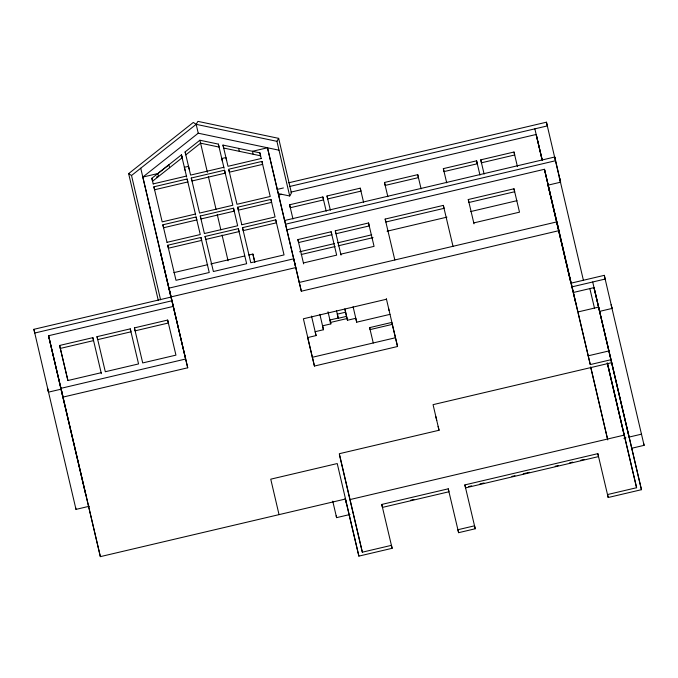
<?xml version="1.0" encoding="UTF-8"?>
<svg xmlns="http://www.w3.org/2000/svg" width="678" height="678" viewBox="0 0 678 678"><rect width="100%" height="100%" fill="white"/><g stroke="black" fill="none" stroke-linecap="round" stroke-linejoin="round"><path stroke-width="1.02" d="M160.576 299.786L131.524 175.509L196.171 124.337L197.9 121.362L278.658 138.354L291.438 193.018L289.709 195.984L279.15 193.764M289.709 195.984L276.929 141.329L278.658 138.354M158.262 300.312L128.642 173.627L193.289 122.447L196.171 124.337L276.929 141.329M345.526 499L100.361 556.638L48.553 335.729L60.986 389.206L48.519 392.13L33.9 329.313L171.026 297.083L173.212 306.422L48.553 335.729L63.054 397.088L187.721 367.79L142.821 177.077L198.239 133.202L279.005 150.194M158.686 172.873L181.424 154.847L182.119 157.804L152.558 181.212L151.872 178.255L168.89 164.779L169.576 167.737M218.367 144.109L219.053 147.067L200.595 143.177L185.814 154.881L185.119 151.923L199.9 140.227L218.367 144.109L224.071 168.288M142.821 177.077L157.821 173.551L158.508 176.5L156.508 176.975M171.136 296.879L295.803 267.573L267.479 147.77L252.496 151.296L253.182 154.245L260.598 155.813L259.911 152.855L222.986 145.084L223.672 148.033L253.182 154.245M153.203 183.891L186.442 176.077M223.842 167.28L190.603 175.094L185.119 151.923M261.242 158.491L228.003 166.305L222.986 145.084M187.136 178.992L187.823 181.95L154.584 189.764L153.889 186.806L187.136 178.992L195.645 215.011M191.289 178.017L224.537 170.203L232.825 205.264L199.578 213.078L191.289 178.017L191.984 180.975L225.223 173.161L224.537 170.203M261.937 161.415L228.689 169.229L236.978 204.29L270.225 196.476L261.937 161.415L262.623 164.364L229.384 172.178L228.918 170.212M288.718 182.789L546.451 122.201L547.324 125.913L289.591 186.501M284.591 220.672L277.226 189.408L283.404 187.95M195.425 214.062L162.178 221.876L153.889 186.806M278.531 195.044L281.624 194.315M290.887 192.137L536.171 134.473L542.222 160.11L536.171 134.473M196.112 216.977L196.806 219.935L163.567 227.749L162.873 224.799L196.112 216.977L200.264 234.546L167.017 242.326M233.512 208.188L234.207 211.146L200.959 218.96L200.273 216.002L233.512 208.188L237.656 225.757L204.417 233.537M270.912 199.4L271.607 202.349L238.359 210.163L237.673 207.214L270.912 199.4L275.056 216.96L241.817 224.749M322.847 196.959L323.542 199.917L290.294 207.731L289.608 204.773L322.847 196.959L326.211 211.189M360.247 188.17L360.942 191.128L327.694 198.942L327.008 195.984L360.247 188.17L363.611 202.4M417.733 174.653L418.419 177.611L385.18 185.425L384.485 182.475L417.733 174.653L421.097 188.882M476.6 160.822L477.287 163.771L444.048 171.585L443.353 168.636L476.6 160.822L479.965 175.043M514 152.025L514.687 154.982L481.448 162.796L480.753 159.839L514 152.025L517.45 166.669M167.712 245.25L200.951 237.436L209.239 272.497L176 280.311L167.712 245.25L168.398 248.207L201.646 240.393L200.951 237.436M205.103 236.461L238.351 228.647L246.639 263.708L213.392 271.522L205.103 236.461L205.798 239.41L239.037 231.596L238.351 228.647M242.504 227.664L275.751 219.85L284.04 254.92L250.792 262.733L242.504 227.664L243.199 230.622L276.438 222.808L275.751 219.85M285.514 224.206L555.613 160.711L554.74 157.008L284.641 220.503L286.938 230.351M331.135 231.766L331.83 234.724L298.583 242.538L297.896 239.58L331.135 231.766L336.661 255.14L303.422 262.954M368.535 222.977L369.23 225.927L335.983 233.741L335.296 230.791L368.535 222.977L374.061 246.351L340.822 254.165M443.336 205.392L444.022 208.349L385.85 222.02L385.155 219.07L443.336 205.392L453.006 246.3M513.975 188.781L514.67 191.738L468.956 202.485L468.269 199.527L513.975 188.781L519.501 212.163L473.795 222.909M173.873 272.632L207.731 264.674M210.807 263.945L244.673 255.987M248.775 255.021L252.877 254.064L254.792 262.149M554.74 157.008L560.604 182.196L548.138 185.128L544.459 169.28L286.819 229.842L301.329 291.209L558.96 230.647L544.459 169.28L575.885 303.71M299.557 251.792L334.601 243.546M337.644 242.834L371.697 234.825M387.062 231.215L446.929 217.146M470.447 211.612L517.009 200.671M301.244 254.504L335.101 246.546M338.186 245.826L373.07 237.622M171.898 300.786L34.773 333.025L33.9 329.313M299.252 282.446L556.892 221.876L590.275 364.578L611.056 359.696L641.447 489.694L608.2 497.508L597.843 453.65L464.871 484.906L465.557 487.863L598.53 456.599L597.843 453.65M101.158 372.714L67.91 380.528L59.622 345.466L92.869 337.652L101.369 373.663M97.022 336.669L130.269 328.855L138.558 363.925L105.31 371.739L97.022 336.669L97.717 339.627L130.956 331.813L130.269 328.855M134.422 327.881L167.661 320.067L175.949 355.128L142.711 362.942L134.422 327.881L135.108 330.839L168.356 323.016L167.661 320.067M60.317 348.416L93.556 340.602L92.869 337.652M386.494 299.235L303.388 318.779L314.439 366.044L397.545 346.509L386.35 298.693M389.952 314.372L356.704 322.186L355.789 318.287L347.475 320.245L346.551 316.346L338.246 318.296L336.559 310.846M330.194 322.508L347.712 318.389M328.008 311.77L330.856 323.889L322.542 325.838L323.465 329.737L315.151 331.695L316.075 335.585L307.761 337.542M392.257 324.389L370.095 329.601L369.629 327.627L391.791 322.423L397.545 346.509M571.054 283.158L604.293 275.344L605.166 279.056L571.927 286.87L573.02 291.565M611.056 359.696L594.013 287.616L573.241 292.506L577.842 311.982L598.623 307.1L641.447 489.694M395.477 337.746L312.372 357.281L314.439 366.044M641.481 434.166L629.015 437.098L599.538 311.388L612.005 308.456L604.293 275.344M588.207 355.814L608.98 350.933M611.742 362.654L433.064 404.656L439.047 430.259L339.322 453.709L362.34 552.189L391.435 545.349L392.121 548.307L358.882 556.121L345.238 498.372L346.45 503.525M75.572 507.542L76.004 509.381L89.411 506.229M339.381 454.548L349.907 499.593L624.167 435.123L636.6 487.719L607.513 494.559L608.2 497.508M623.879 438.31L625.93 437.827M448.251 488.813L448.938 491.77L382.451 507.398L381.765 504.44L448.251 488.813L458.608 532.679L475.227 528.772L474.541 525.814L457.921 529.721L458.608 532.679M336.161 515.797L336.602 517.636L350.001 514.483M410.834 500.186L413.927 499.457M468.574 486.609L471.668 485.88M479.914 483.948L484.041 482.973M511.882 476.431L514.966 475.702M523.221 473.761L529.408 472.312M555.18 466.252L558.274 465.523M569.613 462.862L572.707 462.133M580.953 460.192L584.046 459.464M632.015 448.192L644.1 445.344L611.132 304.753M128.642 173.627L131.524 175.509M611.573 306.617L612.005 308.456M643.659 443.514L644.1 445.344M599.31 310.058L594.013 287.616M589.86 288.599L594.462 308.075M546.451 122.201L583.436 280.438M548.044 184.713L549.985 192.916M578.08 313.007L590.275 364.578M480.753 159.839L484.117 174.068M468.269 199.527L473.998 223.825M443.353 168.636L446.717 182.865M464.871 484.906L475.227 528.772M384.485 182.475L387.85 196.696M435.827 416.563L436.742 420.453M438.124 426.369L439.047 430.259M385.155 219.07L394.825 259.979M388.57 308.524L389.028 310.473M369.629 327.627L373.264 343.009M335.296 230.791L341.034 255.089M327.008 195.984L330.372 210.214M344.941 309.27L345.636 312.185L337.322 314.143L338.246 318.041L329.932 319.991L330.856 323.889M381.765 504.44L392.121 548.307M297.896 239.58L303.634 263.878M289.608 204.773L292.972 219.002M349.907 499.593L362.34 552.189M307.617 337.424L312.397 357.653M259.911 152.855L261.267 158.627M237.673 207.214L241.817 224.774M200.273 216.002L204.417 233.571M186.679 177.077L181.424 154.847L182.111 157.796M151.872 178.255L153.228 184.026M162.873 224.799L167.017 242.36M160.084 250.936L171.237 298.1M172.449 303.227L187.721 367.79M59.622 345.466L67.91 380.528M48.079 390.299L48.519 392.13M607.225 362.857L624.853 438.073L607.386 363.332M559.731 178.492L560.604 182.196M559.274 177.356L560.147 181.06M571.274 284.09L571.927 286.87M548.163 186.035L560.63 239.232M561.113 241.283L565.427 259.691L548.163 185.772M565.91 261.742L570.707 282.201L565.91 261.683M590.843 367.79L607.539 439.022M277.226 189.408L267.479 147.77M332.745 501.178L336.602 517.636M60.986 389.206L85.852 495.271M47.646 388.426L76.004 509.381M607.59 363.628L636.6 487.719M590.682 366.891L607.751 439.929M353.102 306.77L356.704 322.186M344.831 308.939L347.475 320.245M345.594 312.236L346.551 316.346M319.863 314.321L323.465 329.737M311.507 316.067L316.075 335.585M301.329 291.209L293.727 258.81L169.068 288.116L185.645 359.018L60.986 388.325L100.361 556.638M358.882 556.121L337.237 463.549L270.751 479.176L279.039 514.627M238.648 148.38L239.342 151.33M252.877 254.064L254.801 262.284M226.621 160.491L225.927 157.542L221.774 158.516L222.46 161.466M196.171 124.337L198.239 133.202M199.9 140.227L207.383 172.305M208.349 176.416L216.045 209.341M217.248 214.485L220.859 229.918M222.062 235.063L228.071 260.793M189.221 169.288L188.526 166.33L184.374 167.305L185.06 170.263M140.744 168.212L170.966 297.464M592.708 281.98L599.538 311.388M534.857 128.837L541.925 159.237"/></g></svg>
